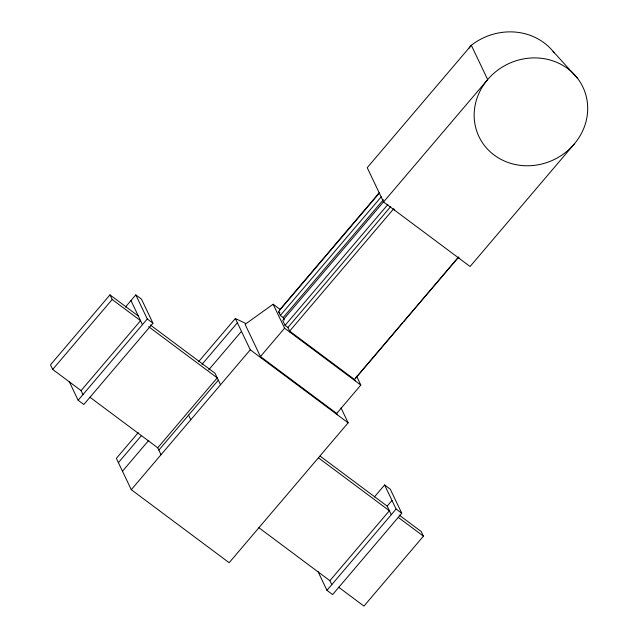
<?xml version="1.0" encoding="UTF-8"?>
<svg xmlns="http://www.w3.org/2000/svg" width="638" height="638" viewBox="0 0 638 638"><rect width="100%" height="100%" fill="white"/><g stroke="black" fill="none" stroke-linecap="round" stroke-linejoin="round"><path stroke-width="0.96" d="M138.366 316.057L109.975 294.884L50.482 364.824L52.683 369.434L81.074 390.615L82.964 394.579M52.683 369.434L112.176 299.501L109.975 294.884M125.399 307.125L135.798 294.892L141.477 299.126L152.96 323.203L83.817 404.492L78.139 400.257L69.207 381.532M81.074 390.615L140.567 320.675L112.176 299.501M78.139 400.257L147.282 318.968L135.798 294.892M138.215 432.668L116.347 458.371L131.284 489.697L229.154 562.708L348.141 422.827L341.011 407.881M198.673 361.594L235.334 318.498L245.518 323.338M118.389 462.662L141.516 435.483M202.055 364.306L237.376 322.78M122.48 471.235L148.814 440.276M208.714 369.857L241.467 331.353M161.031 454.727L157.73 447.804L217.223 377.863L148.638 326.696M158.83 450.109L218.324 380.168M279.548 309.956L379.163 192.851M284.357 320.037L283.176 317.557L280.337 315.435L278.519 311.639L379.419 193.019M131.284 489.697L250.271 349.815L235.334 318.498M280.337 315.435L381.229 196.823M283.176 317.557L383.43 199.694M383.597 201.775L282.698 320.396L285.058 325.356L287.897 327.469L290.266 332.43M383.566 201.967L487.671 79.567A57.58 53.082 -25.5 0 1 584.4 90.54A57.58 53.082 -25.5 0 1 520.72 165.409A57.58 53.082 -25.5 0 1 487.671 79.567L471.322 45.282L367.209 167.682L383.566 201.967L470.078 266.501L574.184 144.108M285.058 325.356L387.888 204.471M261.086 357.886L245.088 324.343L273.16 304.23L284.588 328.187L260.456 356.562L336.697 413.44L337.327 414.756M287.897 327.469L390.727 206.584M355.629 377.991L402.538 322.836M403.822 321.329L458.451 257.106M355.151 380.83L354.521 379.506L458.634 257.114L459.264 258.438M336.697 413.44L360.829 385.065L356.594 376.197M374.315 497.058L384.602 484.96L390.281 489.194L401.765 513.271L332.621 594.56L326.943 590.325L318.011 571.6M391.261 514.707L387.17 506.125L391.995 500.455M331.768 584.647L329.878 580.684L389.371 510.743L318.394 457.797M326.943 590.325L396.086 509.036L384.602 484.96M399.157 515.073L421.24 531.542L423.441 536.159L363.947 606.1L338.714 587.271M273.16 304.23L280.305 309.566M278.519 311.639L279.938 312.7M354.521 379.506L289.636 331.106L393.75 208.714L394.38 210.03M284.588 328.187L360.829 385.065M250.271 349.815L348.141 422.827M147.282 318.968L152.96 323.203M150.217 324.901L215.022 373.246L220.525 384.786M396.086 509.036L401.765 513.271M320.164 456.146L387.17 506.125M398.208 517.33L423.441 536.159M89.942 397.235L157.73 447.804M258.9 527.738L329.878 580.684M553.058 51.351L577.645 78.442M188.577 415.139L190.778 419.756M130.973 300.57L142.457 324.646M554.231 52.826A58.967 54.358 -25.5 0 0 471.322 45.282A57.58 53.082 -25.5 0 0 468.874 48.368"/></g></svg>
